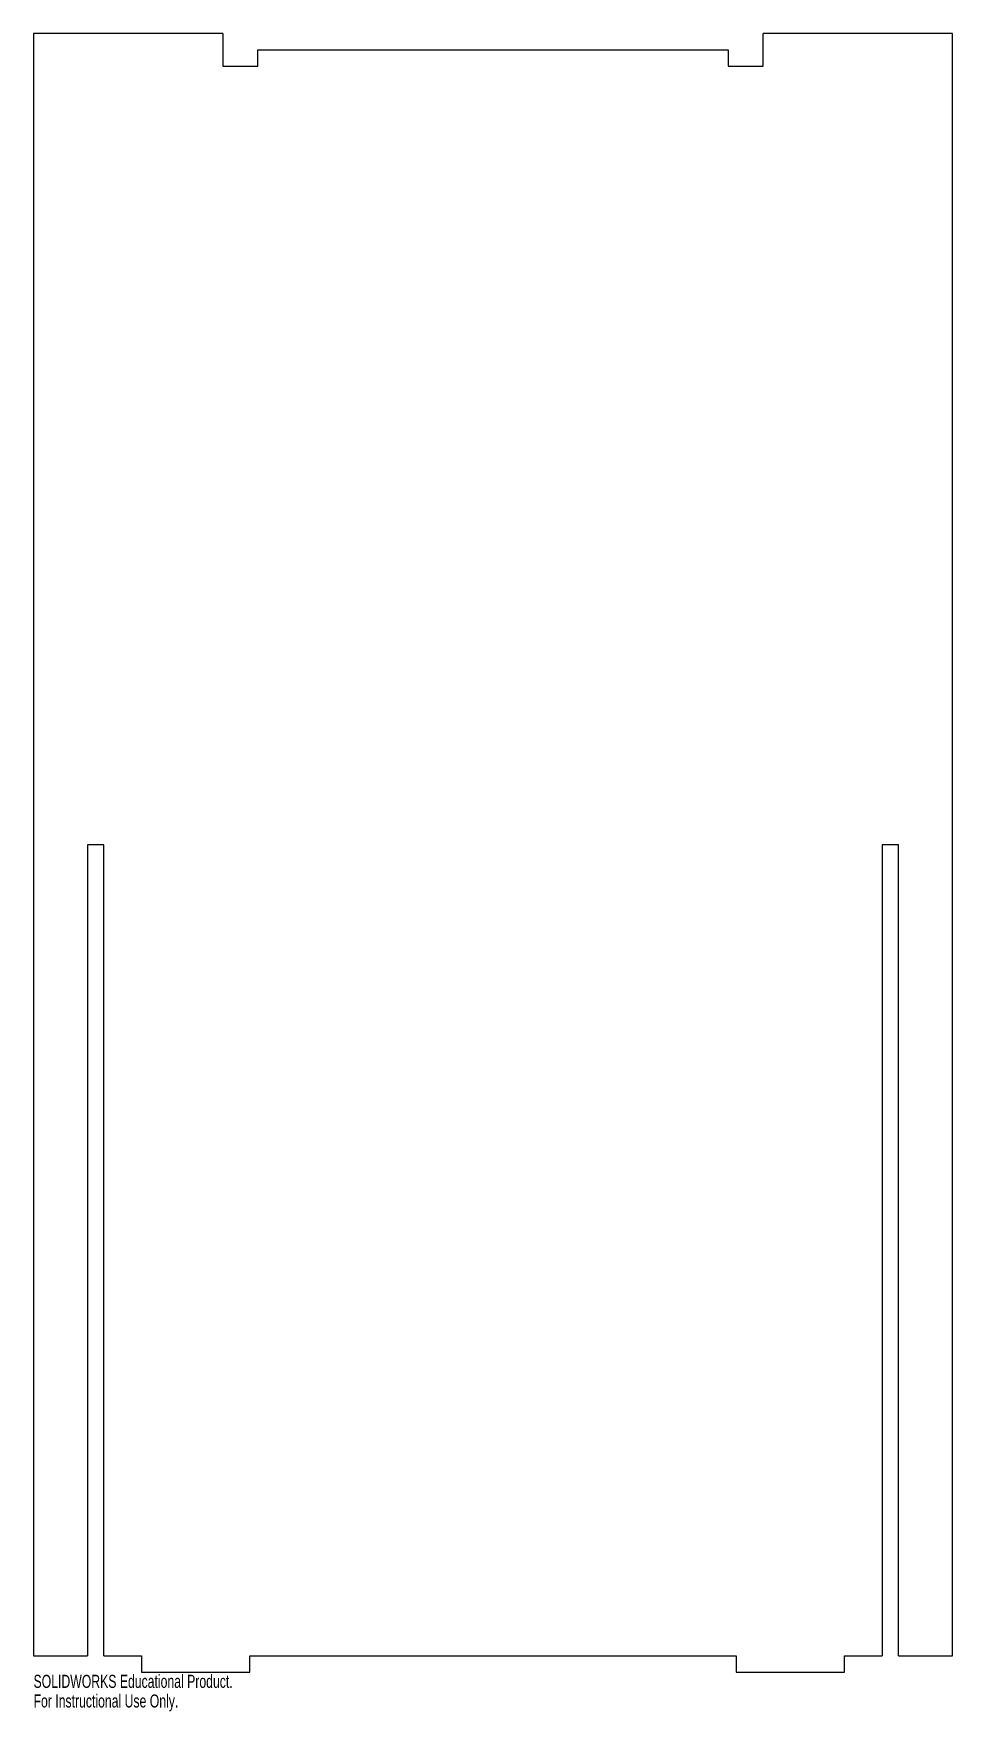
# Model space of a CAD drawing. Header units: millimetres. Extents: x 0 to 340, y -21 to 600.
import ezdxf

# ---------------------------------------------------------------- set-up
doc = ezdxf.new("R2010")
doc.units = ezdxf.units.MM
doc.styles.add('SLDTEXTSTYLE0', font='TXT', dxfattribs={"width": 0.7})

msp = doc.modelspace()

# ---------------------------------------------------------------- linework, layer by layer
at = {"color": 7, "linetype": 'Continuous', "lineweight": 25}
for p, q in [((70, 600), (0, 600)), ((0, 600), (0, 0)), ((70, 600), (70, 588)), ((340, 600), (270, 600)), ((270, 588), (270, 600)), ((340, 0), (340, 600)), ((83, 594), (257, 594)), ((83, 588), (83, 594)), ((257, 594), (257, 588)), ((70, 588), (83, 588)), ((257, 588), (270, 588)), ((20, 300), (20, 0)), ((26, 300), (20, 300)), ((26, 0), (26, 300)), ((314, 300), (314, 0)), ((320, 300), (314, 300)), ((320, 0), (320, 300)), ((0, 0), (20, 0)), ((26, 0), (40, 0)), ((40, 0), (40, -6)), ((80, -6), (80, 0)), ((80, 0), (260, 0)), ((260, 0), (260, -6)), ((300, -6), (300, 0)), ((300, 0), (314, 0)), ((320, 0), (340, 0)), ((40, -6), (80, -6)), ((260, -6), (300, -6))]:
    msp.add_line(p, q, dxfattribs=at)

# ---------------------------------------------------------------- texts
at = {"color": 7, "linetype": 'Continuous', "char_height": 4.8336, "attachment_point": 1, "style": 'SLDTEXTSTYLE0'}
for s, insert in [('SOLIDWORKS Educational Product.', (0, -7.02)), ('For Instructional Use Only.', (0, -14.27))]:
    msp.add_mtext(s, dxfattribs=dict(at, insert=insert))

doc.saveas('drawing.dxf')
